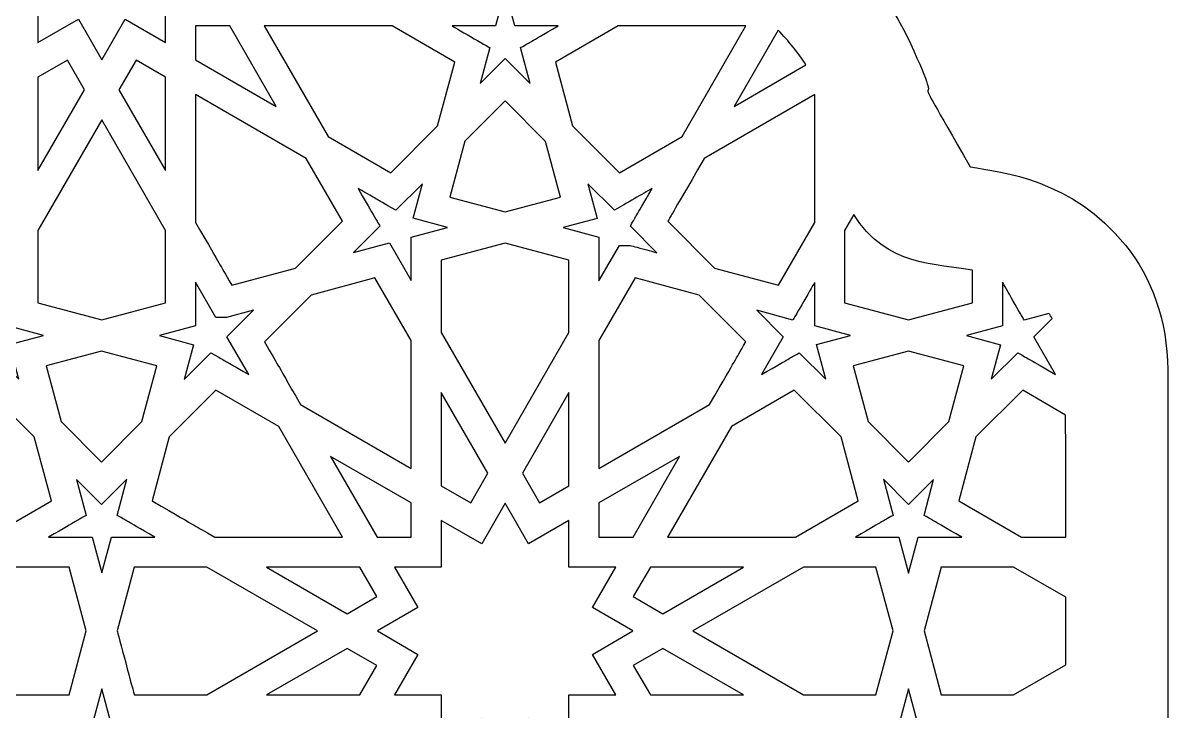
# Model space of a CAD drawing. Header units: millimetres. Extents: x -56 to 55, y -102 to 108.
# Drawn here: x -3.9 to 55.3, y 36.1 to 71.6 of the extents above; entities that cross this region are included whole.
import ezdxf

# ---------------------------------------------------------------- set-up
doc = ezdxf.new("R2010")
doc.units = ezdxf.units.MM
doc.header["$MEASUREMENT"] = 0
doc.layers.add('layer 1', color=7, linetype='Continuous')

msp = doc.modelspace()

# ---------------------------------------------------------------- linework, layer by layer
at = {"layer": 'layer 1', "color": 250}
for points, knots in [([(55.2192, 53.6769), (55.2097, 56.2286), (54.3842, 58.4257), (53.0348, 60.113), (53.0348, 60.113), (50.3121, 63.5081), (46.6615, 63.8736), (45.0285, 64.1481), (45.0285, 64.1481), (41.1303, 70.9098), (44.0531, 65.8389), (42.1061, 70.1453), (42.1061, 70.1453), (39.4705, 76.1312), (33.6698, 80.1469), (25.0578, 79.5743), (25.0578, 79.5743), (17.0561, 107.5803), (-17.265, 106.4433), (-24.6935, 79.6502), (-24.6935, 79.6502), (-32.4517, 79.8354), (-38.6256, 77.2305), (-41.6715, 70.0222), (-41.6715, 70.0222), (-41.7415, 69.8602), (-42.3802, 68.2519), (-42.3802, 68.0953), (-42.3802, 68.0953), (-42.3802, 68.0953), (-44.6232, 64.2186), (-44.6232, 64.2186), (-44.6232, 64.2186), (-45.2089, 64.0218), (-49.6582, 63.6584), (-52.5647, 60.0075), (-52.5647, 60.0075), (-52.5647, 60.0075), (-52.5647, 60.0019), (-52.5647, 60.0019), (-52.5647, 60.0019), (-55.8843, 55.7724), (-54.8955, 62.0882), (-54.8955, -99.835), (-54.8955, -99.835), (-54.8955, -99.835), (55.2894, -99.835), (55.2894, -99.835), (55.2894, -99.835), (55.2894, -99.835), (55.2192, -101.7838), (55.2192, 53.6769)], [0, 0, 0, 0, 0.0714286, 0.0714286, 0.0714286, 0.0714286, 0.1428571, 0.1428571, 0.1428571, 0.1428571, 0.2142857, 0.2142857, 0.2142857, 0.2142857, 0.2857143, 0.2857143, 0.2857143, 0.2857143, 0.3571429, 0.3571429, 0.3571429, 0.3571429, 0.4285714, 0.4285714, 0.4285714, 0.4285714, 0.5, 0.5, 0.5, 0.5, 0.5714286, 0.5714286, 0.5714286, 0.5714286, 0.6428571, 0.6428571, 0.6428571, 0.6428571, 0.7142857, 0.7142857, 0.7142857, 0.7142857, 0.7857143, 0.7857143, 0.7857143, 0.7857143, 0.8571429, 0.8571429, 0.8571429, 0.8571429, 1, 1, 1, 1]), ([(-3.1122, 81.9873), (-3.1122, 81.9873), (-1.0213, 80.7808), (-1.0213, 80.7808), (-1.0213, 80.7808), (-1.0213, 80.7808), (0.1852, 82.8714), (0.1852, 82.8714), (0.1852, 82.8714), (0.1852, 82.8714), (1.3917, 80.7808), (1.3917, 80.7808), (1.3917, 80.7808), (1.3917, 80.7808), (3.4823, 81.9873), (3.4823, 81.9873), (3.4823, 81.9873), (3.4823, 81.9873), (3.4823, 79.5743), (3.4823, 79.5743), (3.4823, 79.5743), (3.4823, 79.5743), (5.8953, 79.5743), (5.8953, 79.5743), (5.8953, 79.5743), (5.8953, 79.5743), (4.6888, 77.4834), (4.6888, 77.4834), (4.6888, 77.4834), (4.6888, 77.4834), (6.7797, 76.2713), (6.7797, 76.2713), (6.7797, 76.2713), (6.7797, 76.2713), (4.6888, 75.0644), (4.6888, 75.0644), (4.6888, 75.0644), (4.6888, 75.0644), (5.8953, 72.9739), (5.8953, 72.9739), (5.8953, 72.9739), (5.8953, 72.9739), (3.4823, 72.9739), (3.4823, 72.9739), (3.4823, 72.9739), (3.4823, 72.9739), (3.4823, 70.5609), (3.4823, 70.5609), (3.4823, 70.5609), (3.4823, 70.5609), (1.3917, 71.7674), (1.3917, 71.7674), (1.3917, 71.7674), (1.3917, 71.7674), (0.1852, 69.6768), (0.1852, 69.6768), (0.1852, 69.6768), (0.1852, 69.6768), (-1.0213, 71.7674), (-1.0213, 71.7674), (-1.0213, 71.7674), (-1.0213, 71.7674), (-3.1122, 70.5609), (-3.1122, 70.5609), (-3.1122, 70.5609), (-3.1122, 70.5609), (-3.1122, 72.9739), (-3.1122, 72.9739), (-3.1122, 72.9739), (-3.1122, 72.9739), (-5.5309, 72.9739), (-5.5309, 72.9739), (-5.5309, 72.9739), (-5.5309, 72.9739), (-4.3244, 75.0644), (-4.3244, 75.0644), (-4.3244, 75.0644), (-4.3244, 75.0644), (-6.4149, 76.2713), (-6.4149, 76.2713), (-6.4149, 76.2713), (-6.4149, 76.2713), (-4.3244, 77.4834), (-4.3244, 77.4834), (-4.3244, 77.4834), (-4.3244, 77.4834), (-5.5309, 79.5743), (-5.5309, 79.5743), (-5.5309, 79.5743), (-5.5309, 79.5743), (-3.1122, 79.5743), (-3.1122, 79.5743), (-3.1122, 79.5743), (-3.1122, 79.5743), (-3.1122, 81.9873), (-3.1122, 81.9873)], [0, 0, 0, 0, 0.04, 0.04, 0.04, 0.04, 0.08, 0.08, 0.08, 0.08, 0.12, 0.12, 0.12, 0.12, 0.16, 0.16, 0.16, 0.16, 0.2, 0.2, 0.2, 0.2, 0.24, 0.24, 0.24, 0.24, 0.28, 0.28, 0.28, 0.28, 0.32, 0.32, 0.32, 0.32, 0.36, 0.36, 0.36, 0.36, 0.4, 0.4, 0.4, 0.4, 0.44, 0.44, 0.44, 0.44, 0.48, 0.48, 0.48, 0.48, 0.52, 0.52, 0.52, 0.52, 0.56, 0.56, 0.56, 0.56, 0.6, 0.6, 0.6, 0.6, 0.64, 0.64, 0.64, 0.64, 0.68, 0.68, 0.68, 0.68, 0.72, 0.72, 0.72, 0.72, 0.76, 0.76, 0.76, 0.76, 0.8, 0.8, 0.8, 0.8, 0.84, 0.84, 0.84, 0.84, 0.88, 0.88, 0.88, 0.88, 0.92, 0.92, 0.92, 0.92, 1, 1, 1, 1]), ([(21.0111, 73.2843), (21.0111, 73.2843), (21.5088, 71.4276), (21.5088, 71.4276), (21.5088, 71.4276), (21.5088, 71.4276), (23.7518, 71.4276), (23.7518, 71.4276), (23.7518, 71.4276), (22.0736, 70.4578), (22.4698, 70.6872), (21.8076, 70.3033), (21.8076, 70.3033), (21.8076, 70.3033), (22.3054, 68.4467), (22.3054, 68.4467), (22.3054, 68.4467), (22.3054, 68.4467), (21.0111, 69.741), (21.0111, 69.741), (21.0111, 69.741), (21.0111, 69.741), (19.7167, 68.4467), (19.7167, 68.4467), (19.7167, 68.4467), (19.7167, 68.4467), (20.2145, 70.3033), (20.2145, 70.3033), (20.2145, 70.3033), (20.1884, 70.3185), (18.2703, 71.4276), (18.2703, 71.4276), (18.2703, 71.4276), (18.2703, 71.4276), (20.5133, 71.4276), (20.5133, 71.4276), (20.5133, 71.4276), (20.5133, 71.4276), (21.0111, 73.2843), (21.0111, 73.2843)], [0, 0, 0, 0, 0.0909091, 0.0909091, 0.0909091, 0.0909091, 0.1818182, 0.1818182, 0.1818182, 0.1818182, 0.2727273, 0.2727273, 0.2727273, 0.2727273, 0.3636364, 0.3636364, 0.3636364, 0.3636364, 0.4545455, 0.4545455, 0.4545455, 0.4545455, 0.5454545, 0.5454545, 0.5454545, 0.5454545, 0.6363636, 0.6363636, 0.6363636, 0.6363636, 0.7272727, 0.7272727, 0.7272727, 0.7272727, 0.8181818, 0.8181818, 0.8181818, 0.8181818, 1, 1, 1, 1]), ([(9.1927, 67.2638), (9.1927, 67.2638), (5.0285, 69.6708), (5.0285, 69.6708), (5.0285, 69.6708), (5.0285, 69.6708), (5.0285, 71.4276), (5.0285, 71.4276), (5.0285, 71.4276), (5.0285, 71.4276), (6.7913, 71.4276), (6.7913, 71.4276), (6.7913, 71.4276), (6.7913, 71.4276), (9.1927, 67.2638), (9.1927, 67.2638)], [0, 0, 0, 0, 0.2, 0.2, 0.2, 0.2, 0.4, 0.4, 0.4, 0.4, 0.6, 0.6, 0.6, 0.6, 1, 1, 1, 1]), ([(17.5263, 66.2623), (17.5263, 66.2623), (15.1137, 63.8436), (15.1137, 63.8436), (15.1137, 63.8436), (15.1137, 63.8436), (11.8748, 65.7176), (11.8748, 65.7176), (11.8748, 65.7176), (11.8748, 65.7176), (8.5774, 71.4276), (8.5774, 71.4276), (8.5774, 71.4276), (8.5774, 71.4276), (15.1719, 71.4276), (15.1719, 71.4276), (15.1719, 71.4276), (15.1719, 71.4276), (18.4108, 69.5597), (18.4108, 69.5597), (18.4108, 69.5597), (18.4108, 69.5597), (17.5263, 66.2623), (17.5263, 66.2623)], [0, 0, 0, 0, 0.1428571, 0.1428571, 0.1428571, 0.1428571, 0.2857143, 0.2857143, 0.2857143, 0.2857143, 0.4285714, 0.4285714, 0.4285714, 0.4285714, 0.5714286, 0.5714286, 0.5714286, 0.5714286, 0.7142857, 0.7142857, 0.7142857, 0.7142857, 1, 1, 1, 1]), ([(30.1473, 65.7176), (30.1473, 65.7176), (26.9085, 63.8436), (26.9085, 63.8436), (26.9085, 63.8436), (26.9085, 63.8436), (24.4958, 66.2623), (24.4958, 66.2623), (24.4958, 66.2623), (24.4958, 66.2623), (23.6114, 69.5597), (23.6114, 69.5597), (23.6114, 69.5597), (23.6114, 69.5597), (26.8503, 71.4276), (26.8503, 71.4276), (26.8503, 71.4276), (26.8503, 71.4276), (33.4444, 71.4276), (33.4444, 71.4276), (33.4444, 71.4276), (33.4444, 71.4276), (30.1473, 65.7176), (30.1473, 65.7176)], [0, 0, 0, 0, 0.1428571, 0.1428571, 0.1428571, 0.1428571, 0.2857143, 0.2857143, 0.2857143, 0.2857143, 0.4285714, 0.4285714, 0.4285714, 0.4285714, 0.5714286, 0.5714286, 0.5714286, 0.5714286, 0.7142857, 0.7142857, 0.7142857, 0.7142857, 1, 1, 1, 1]), ([(35.1017, 71.1994), (35.6581, 70.6431), (36.1325, 70.0514), (36.5425, 69.4129), (36.5425, 69.4129), (36.5425, 69.4129), (32.8295, 67.2638), (32.8295, 67.2638), (32.8295, 67.2638), (32.8295, 67.2638), (35.1017, 71.1994), (35.1017, 71.1994)], [0, 0, 0, 0, 0.25, 0.25, 0.25, 0.25, 0.5, 0.5, 0.5, 0.5, 1, 1, 1, 1]), ([(-3.1122, 63.9667), (-3.1122, 63.9667), (-3.1122, 68.7747), (-3.1122, 68.7747), (-3.1122, 68.7747), (-3.1122, 68.7747), (-1.5893, 69.6532), (-1.5893, 69.6532), (-1.5893, 69.6532), (-1.5893, 69.6532), (-0.7109, 68.1306), (-0.7109, 68.1306), (-0.7109, 68.1306), (-0.7109, 68.1306), (-3.1122, 63.9667), (-3.1122, 63.9667)], [0, 0, 0, 0, 0.2, 0.2, 0.2, 0.2, 0.4, 0.4, 0.4, 0.4, 0.6, 0.6, 0.6, 0.6, 1, 1, 1, 1]), ([(3.4823, 63.9667), (3.4823, 63.9667), (1.0753, 68.1306), (1.0753, 68.1306), (1.0753, 68.1306), (1.0753, 68.1306), (1.9597, 69.6532), (1.9597, 69.6532), (1.9597, 69.6532), (1.9597, 69.6532), (3.4823, 68.7747), (3.4823, 68.7747), (3.4823, 68.7747), (3.4823, 68.7747), (3.4823, 63.9667), (3.4823, 63.9667)], [0, 0, 0, 0, 0.2, 0.2, 0.2, 0.2, 0.4, 0.4, 0.4, 0.4, 0.6, 0.6, 0.6, 0.6, 1, 1, 1, 1]), ([(10.7385, 64.5813), (10.7385, 64.5813), (12.6128, 61.3428), (12.6128, 61.3428), (12.6128, 61.3428), (12.6128, 61.3428), (10.1939, 58.9298), (10.1939, 58.9298), (10.1939, 58.9298), (10.1939, 58.9298), (6.8968, 58.0457), (6.8968, 58.0457), (6.8968, 58.0457), (6.1295, 59.375), (6.5278, 58.6899), (5.0285, 61.2842), (5.0285, 61.2842), (5.0285, 61.2842), (5.0285, 67.879), (5.0285, 67.879), (5.0285, 67.879), (5.0285, 67.879), (10.7385, 64.5813), (10.7385, 64.5813)], [0, 0, 0, 0, 0.1428571, 0.1428571, 0.1428571, 0.1428571, 0.2857143, 0.2857143, 0.2857143, 0.2857143, 0.4285714, 0.4285714, 0.4285714, 0.4285714, 0.5714286, 0.5714286, 0.5714286, 0.5714286, 0.7142857, 0.7142857, 0.7142857, 0.7142857, 1, 1, 1, 1]), ([(21.0227, 61.8229), (21.0227, 61.8229), (18.1589, 62.5902), (18.1589, 62.5902), (18.1589, 62.5902), (18.1589, 62.5902), (18.9262, 65.4717), (18.9262, 65.4717), (18.9262, 65.4717), (18.9262, 65.4717), (21.0111, 67.5566), (21.0111, 67.5566), (21.0111, 67.5566), (21.0111, 67.5566), (23.096, 65.466), (23.096, 65.466), (23.096, 65.466), (23.096, 65.466), (23.8689, 62.5846), (23.8689, 62.5846), (23.8689, 62.5846), (23.8689, 62.5846), (21.0227, 61.8229), (21.0227, 61.8229)], [0, 0, 0, 0, 0.1428571, 0.1428571, 0.1428571, 0.1428571, 0.2857143, 0.2857143, 0.2857143, 0.2857143, 0.4285714, 0.4285714, 0.4285714, 0.4285714, 0.5714286, 0.5714286, 0.5714286, 0.5714286, 0.7142857, 0.7142857, 0.7142857, 0.7142857, 1, 1, 1, 1]), ([(36.9937, 61.2842), (36.9937, 61.2842), (35.1254, 58.0457), (35.1254, 58.0457), (35.1254, 58.0457), (35.1254, 58.0457), (31.8283, 58.9298), (31.8283, 58.9298), (31.8283, 58.9298), (31.8283, 58.9298), (29.4093, 61.3428), (29.4093, 61.3428), (29.4093, 61.3428), (29.6961, 61.8289), (29.3564, 61.2489), (31.2833, 64.5813), (31.2833, 64.5813), (31.2833, 64.5813), (36.9937, 67.879), (36.9937, 67.879), (36.9937, 67.879), (36.9937, 67.879), (36.9937, 61.2842), (36.9937, 61.2842)], [0, 0, 0, 0, 0.1428571, 0.1428571, 0.1428571, 0.1428571, 0.2857143, 0.2857143, 0.2857143, 0.2857143, 0.4285714, 0.4285714, 0.4285714, 0.4285714, 0.5714286, 0.5714286, 0.5714286, 0.5714286, 0.7142857, 0.7142857, 0.7142857, 0.7142857, 1, 1, 1, 1]), ([(0.1852, 66.5843), (0.1852, 66.5843), (3.4823, 60.8686), (3.4823, 60.8686), (3.4823, 60.8686), (3.4823, 60.8686), (3.4823, 57.132), (3.4823, 57.132), (3.4823, 57.132), (3.4823, 57.132), (0.1852, 56.2476), (0.1852, 56.2476), (0.1852, 56.2476), (0.1852, 56.2476), (-3.1122, 57.132), (-3.1122, 57.132), (-3.1122, 57.132), (-3.1122, 57.132), (-3.1122, 60.8686), (-3.1122, 60.8686), (-3.1122, 60.8686), (-3.1122, 60.8686), (0.1852, 66.5843), (0.1852, 66.5843)], [0, 0, 0, 0, 0.1428571, 0.1428571, 0.1428571, 0.1428571, 0.2857143, 0.2857143, 0.2857143, 0.2857143, 0.4285714, 0.4285714, 0.4285714, 0.4285714, 0.5714286, 0.5714286, 0.5714286, 0.5714286, 0.7142857, 0.7142857, 0.7142857, 0.7142857, 1, 1, 1, 1]), ([(13.4211, 63.0351), (14.5514, 62.3852), (14.1005, 62.6428), (15.3652, 61.9107), (15.3652, 61.9107), (15.3652, 61.9107), (16.7414, 63.2813), (16.7414, 63.2813), (16.7414, 63.2813), (16.7414, 63.2813), (16.2613, 61.4952), (16.2613, 61.4952), (16.2613, 61.4952), (16.2613, 61.4952), (18.0301, 61.0207), (18.0301, 61.0207), (18.0301, 61.0207), (18.0301, 61.0207), (16.1678, 60.5229), (16.1678, 60.5229), (16.1678, 60.5229), (16.1678, 60.5229), (16.1678, 58.28), (16.1678, 58.28), (16.1678, 58.28), (16.1678, 58.28), (15.0431, 60.2241), (15.0431, 60.2241), (15.0431, 60.2241), (15.0431, 60.2241), (13.1808, 59.7263), (13.1808, 59.7263), (13.1808, 59.7263), (13.1808, 59.7263), (14.5454, 61.0909), (14.5454, 61.0909), (14.5454, 61.0909), (14.5351, 61.1085), (14.0056, 62.0268), (13.4211, 63.0351)], [0, 0, 0, 0, 0.0909091, 0.0909091, 0.0909091, 0.0909091, 0.1818182, 0.1818182, 0.1818182, 0.1818182, 0.2727273, 0.2727273, 0.2727273, 0.2727273, 0.3636364, 0.3636364, 0.3636364, 0.3636364, 0.4545455, 0.4545455, 0.4545455, 0.4545455, 0.5454545, 0.5454545, 0.5454545, 0.5454545, 0.6363636, 0.6363636, 0.6363636, 0.6363636, 0.7272727, 0.7272727, 0.7272727, 0.7272727, 0.8181818, 0.8181818, 0.8181818, 0.8181818, 1, 1, 1, 1]), ([(25.2864, 63.2813), (25.2864, 63.2813), (26.6569, 61.9107), (26.6569, 61.9107), (26.6569, 61.9107), (27.2577, 62.2632), (28.1351, 62.7684), (28.6011, 63.0351), (28.6011, 63.0351), (27.6313, 61.3572), (27.8606, 61.7534), (27.4768, 61.0909), (27.4768, 61.0909), (27.4768, 61.0909), (28.8413, 59.7207), (28.8413, 59.7207), (28.8413, 59.7207), (27.2365, 60.1539), (27.6172, 60.0954), (26.9085, 60.0954), (26.9085, 60.0954), (26.9085, 60.0954), (25.8544, 58.274), (25.8544, 58.274), (25.8544, 58.274), (25.8544, 58.274), (25.8544, 60.5229), (25.8544, 60.5229), (25.8544, 60.5229), (25.8544, 60.5229), (24.0037, 61.0207), (24.0037, 61.0207), (24.0037, 61.0207), (24.0037, 61.0207), (25.7665, 61.4892), (25.7665, 61.4892), (25.7665, 61.4892), (25.7665, 61.4892), (25.2864, 63.2813), (25.2864, 63.2813)], [0, 0, 0, 0, 0.0909091, 0.0909091, 0.0909091, 0.0909091, 0.1818182, 0.1818182, 0.1818182, 0.1818182, 0.2727273, 0.2727273, 0.2727273, 0.2727273, 0.3636364, 0.3636364, 0.3636364, 0.3636364, 0.4545455, 0.4545455, 0.4545455, 0.4545455, 0.5454545, 0.5454545, 0.5454545, 0.5454545, 0.6363636, 0.6363636, 0.6363636, 0.6363636, 0.7272727, 0.7272727, 0.7272727, 0.7272727, 0.8181818, 0.8181818, 0.8181818, 0.8181818, 1, 1, 1, 1]), ([(38.5395, 60.8686), (38.5395, 60.8686), (39.02, 61.6945), (39.02, 61.6945), (39.02, 61.6945), (40.6178, 58.995), (43.3772, 59.1538), (45.134, 58.8187), (45.134, 58.8187), (45.134, 58.8187), (45.134, 57.132), (45.134, 57.132), (45.134, 57.132), (45.134, 57.132), (41.837, 56.2476), (41.837, 56.2476), (41.837, 56.2476), (41.837, 56.2476), (38.5395, 57.132), (38.5395, 57.132), (38.5395, 57.132), (38.5395, 57.132), (38.5395, 60.8686), (38.5395, 60.8686)], [0, 0, 0, 0, 0.1428571, 0.1428571, 0.1428571, 0.1428571, 0.2857143, 0.2857143, 0.2857143, 0.2857143, 0.4285714, 0.4285714, 0.4285714, 0.4285714, 0.5714286, 0.5714286, 0.5714286, 0.5714286, 0.7142857, 0.7142857, 0.7142857, 0.7142857, 1, 1, 1, 1]), ([(24.3081, 59.3341), (24.3081, 59.3341), (24.3081, 55.5974), (24.3081, 55.5974), (24.3081, 55.5974), (24.3081, 55.5974), (21.0111, 49.8814), (21.0111, 49.8814), (21.0111, 49.8814), (21.0111, 49.8814), (17.7137, 55.5974), (17.7137, 55.5974), (17.7137, 55.5974), (17.7137, 55.5974), (17.7137, 59.3341), (17.7137, 59.3341), (17.7137, 59.3341), (17.7137, 59.3341), (21.0111, 60.2185), (21.0111, 60.2185), (21.0111, 60.2185), (21.0111, 60.2185), (24.3081, 59.3341), (24.3081, 59.3341)], [0, 0, 0, 0, 0.1428571, 0.1428571, 0.1428571, 0.1428571, 0.2857143, 0.2857143, 0.2857143, 0.2857143, 0.4285714, 0.4285714, 0.4285714, 0.4285714, 0.5714286, 0.5714286, 0.5714286, 0.5714286, 0.7142857, 0.7142857, 0.7142857, 0.7142857, 1, 1, 1, 1]), ([(-2.8194, 55.451), (-2.8194, 55.451), (-4.5762, 54.9769), (-4.5762, 54.9769), (-4.5762, 54.9769), (-4.5762, 54.9769), (-4.1018, 53.1964), (-4.1018, 53.1964), (-4.1018, 53.1964), (-4.1018, 53.1964), (-5.4607, 54.5553), (-5.4607, 54.5553), (-5.4607, 54.5553), (-6.1211, 54.1722), (-5.726, 54.4008), (-7.4048, 53.4307), (-7.4048, 53.4307), (-7.4048, 53.4307), (-6.2805, 55.3752), (-6.2805, 55.3752), (-6.2805, 55.3752), (-6.2805, 55.3752), (-7.6451, 56.7394), (-7.6451, 56.7394), (-7.6451, 56.7394), (-7.6451, 56.7394), (-5.7884, 56.242), (-5.7884, 56.242), (-5.7884, 56.242), (-5.5189, 56.7045), (-4.9276, 57.7296), (-4.6641, 58.1861), (-4.6641, 58.1861), (-4.6641, 58.1861), (-4.6641, 55.9432), (-4.6641, 55.9432), (-4.6641, 55.9432), (-4.6641, 55.9432), (-2.8194, 55.451), (-2.8194, 55.451)], [0, 0, 0, 0, 0.0909091, 0.0909091, 0.0909091, 0.0909091, 0.1818182, 0.1818182, 0.1818182, 0.1818182, 0.2727273, 0.2727273, 0.2727273, 0.2727273, 0.3636364, 0.3636364, 0.3636364, 0.3636364, 0.4545455, 0.4545455, 0.4545455, 0.4545455, 0.5454545, 0.5454545, 0.5454545, 0.5454545, 0.6363636, 0.6363636, 0.6363636, 0.6363636, 0.7272727, 0.7272727, 0.7272727, 0.7272727, 0.8181818, 0.8181818, 0.8181818, 0.8181818, 1, 1, 1, 1]), ([(6.0769, 56.3707), (6.0769, 56.3707), (6.6273, 56.3707), (6.6273, 56.3707), (6.6273, 56.3707), (6.6273, 56.3707), (8.0154, 56.7454), (8.0154, 56.7454), (8.0154, 56.7454), (8.0154, 56.7454), (6.6509, 55.3752), (6.6509, 55.3752), (6.6509, 55.3752), (6.6509, 55.3752), (7.7752, 53.4307), (7.7752, 53.4307), (7.7752, 53.4307), (6.2145, 54.3324), (7.0637, 53.8371), (5.8251, 54.5553), (5.8251, 54.5553), (5.8251, 54.5553), (4.4429, 53.1728), (4.4429, 53.1728), (4.4429, 53.1728), (4.4429, 53.1728), (4.929, 54.9709), (4.929, 54.9709), (4.929, 54.9709), (4.929, 54.9709), (3.1662, 55.445), (3.1662, 55.445), (3.1662, 55.445), (3.1662, 55.445), (5.0285, 55.9432), (5.0285, 55.9432), (5.0285, 55.9432), (5.0285, 55.9432), (5.0285, 58.1921), (5.0285, 58.1921), (5.0285, 58.1921), (5.0285, 58.1921), (6.0769, 56.3707), (6.0769, 56.3707)], [0, 0, 0, 0, 0.0833333, 0.0833333, 0.0833333, 0.0833333, 0.1666667, 0.1666667, 0.1666667, 0.1666667, 0.25, 0.25, 0.25, 0.25, 0.3333333, 0.3333333, 0.3333333, 0.3333333, 0.4166667, 0.4166667, 0.4166667, 0.4166667, 0.5, 0.5, 0.5, 0.5, 0.5833333, 0.5833333, 0.5833333, 0.5833333, 0.6666667, 0.6666667, 0.6666667, 0.6666667, 0.75, 0.75, 0.75, 0.75, 0.8333333, 0.8333333, 0.8333333, 0.8333333, 1, 1, 1, 1]), ([(14.2935, 58.4204), (14.2935, 58.4204), (16.1678, 55.1819), (16.1678, 55.1819), (16.1678, 55.1819), (16.1678, 55.1819), (16.1678, 48.587), (16.1678, 48.587), (16.1678, 48.587), (16.1678, 48.587), (10.4517, 51.8848), (10.4517, 51.8848), (10.4517, 51.8848), (9.011, 54.3853), (9.3976, 53.7178), (8.5834, 55.1233), (8.5834, 55.1233), (8.5834, 55.1233), (10.9964, 57.5363), (10.9964, 57.5363), (10.9964, 57.5363), (10.9964, 57.5363), (14.2935, 58.4204), (14.2935, 58.4204)], [0, 0, 0, 0, 0.1428571, 0.1428571, 0.1428571, 0.1428571, 0.2857143, 0.2857143, 0.2857143, 0.2857143, 0.4285714, 0.4285714, 0.4285714, 0.4285714, 0.5714286, 0.5714286, 0.5714286, 0.5714286, 0.7142857, 0.7142857, 0.7142857, 0.7142857, 1, 1, 1, 1]), ([(31.5704, 51.8848), (31.5704, 51.8848), (25.8544, 48.587), (25.8544, 48.587), (25.8544, 48.587), (25.8544, 48.587), (25.8544, 55.1819), (25.8544, 55.1819), (25.8544, 55.1819), (25.8544, 55.1819), (27.7287, 58.4204), (27.7287, 58.4204), (27.7287, 58.4204), (27.7287, 58.4204), (31.0257, 57.5363), (31.0257, 57.5363), (31.0257, 57.5363), (31.0257, 57.5363), (33.4387, 55.1233), (33.4387, 55.1233), (33.4387, 55.1233), (32.7653, 53.9577), (33.1223, 54.5726), (31.5704, 51.8848)], [0, 0, 0, 0, 0.1428571, 0.1428571, 0.1428571, 0.1428571, 0.2857143, 0.2857143, 0.2857143, 0.2857143, 0.4285714, 0.4285714, 0.4285714, 0.4285714, 0.5714286, 0.5714286, 0.5714286, 0.5714286, 0.7142857, 0.7142857, 0.7142857, 0.7142857, 1, 1, 1, 1]), ([(38.8443, 55.445), (38.8443, 55.445), (37.0872, 54.9769), (37.0872, 54.9769), (37.0872, 54.9769), (37.0872, 54.9769), (37.5673, 53.1848), (37.5673, 53.1848), (37.5673, 53.1848), (37.5673, 53.1848), (36.1971, 54.5553), (36.1971, 54.5553), (36.1971, 54.5553), (35.5367, 54.1722), (35.9318, 54.4008), (34.2526, 53.4307), (34.2526, 53.4307), (34.2526, 53.4307), (35.3712, 55.3752), (35.3712, 55.3752), (35.3712, 55.3752), (35.3712, 55.3752), (34.0067, 56.7454), (34.0067, 56.7454), (34.0067, 56.7454), (34.0067, 56.7454), (35.869, 56.242), (35.869, 56.242), (35.869, 56.242), (35.8747, 56.2515), (36.9884, 58.1762), (36.9937, 58.1861), (36.9937, 58.1861), (36.9937, 58.1861), (36.9937, 55.9432), (36.9937, 55.9432), (36.9937, 55.9432), (36.9937, 55.9432), (38.8443, 55.445), (38.8443, 55.445)], [0, 0, 0, 0, 0.0909091, 0.0909091, 0.0909091, 0.0909091, 0.1818182, 0.1818182, 0.1818182, 0.1818182, 0.2727273, 0.2727273, 0.2727273, 0.2727273, 0.3636364, 0.3636364, 0.3636364, 0.3636364, 0.4545455, 0.4545455, 0.4545455, 0.4545455, 0.5454545, 0.5454545, 0.5454545, 0.5454545, 0.6363636, 0.6363636, 0.6363636, 0.6363636, 0.7272727, 0.7272727, 0.7272727, 0.7272727, 0.8181818, 0.8181818, 0.8181818, 0.8181818, 1, 1, 1, 1]), ([(46.6862, 55.9432), (46.6862, 55.9432), (46.6862, 58.1921), (46.6862, 58.1921), (46.6862, 58.1921), (46.8034, 57.9882), (47.6924, 56.4416), (47.8105, 56.242), (47.8105, 56.242), (47.8105, 56.242), (49.0816, 56.5873), (49.0816, 56.5873), (49.0816, 56.5873), (49.1398, 56.5051), (49.1987, 56.4173), (49.2513, 56.3238), (49.2513, 56.3238), (49.2513, 56.3238), (48.3027, 55.3752), (48.3027, 55.3752), (48.3027, 55.3752), (48.3027, 55.3752), (49.427, 53.4307), (49.427, 53.4307), (49.427, 53.4307), (47.4835, 54.5571), (48.6861, 53.8575), (47.4828, 54.5553), (47.4828, 54.5553), (47.4828, 54.5553), (46.1123, 53.1908), (46.1123, 53.1908), (46.1123, 53.1908), (46.1123, 53.1908), (46.5924, 54.9709), (46.5924, 54.9709), (46.5924, 54.9709), (46.5924, 54.9709), (44.8296, 55.445), (44.8296, 55.445), (44.8296, 55.445), (44.8296, 55.445), (46.6862, 55.9432), (46.6862, 55.9432)], [0, 0, 0, 0, 0.0833333, 0.0833333, 0.0833333, 0.0833333, 0.1666667, 0.1666667, 0.1666667, 0.1666667, 0.25, 0.25, 0.25, 0.25, 0.3333333, 0.3333333, 0.3333333, 0.3333333, 0.4166667, 0.4166667, 0.4166667, 0.4166667, 0.5, 0.5, 0.5, 0.5, 0.5833333, 0.5833333, 0.5833333, 0.5833333, 0.6666667, 0.6666667, 0.6666667, 0.6666667, 0.75, 0.75, 0.75, 0.75, 0.8333333, 0.8333333, 0.8333333, 0.8333333, 1, 1, 1, 1]), ([(2.2585, 51), (2.2585, 51), (0.1736, 48.9151), (0.1736, 48.9151), (0.1736, 48.9151), (0.1736, 48.9151), (-1.9114, 51), (-1.9114, 51), (-1.9114, 51), (-1.9114, 51), (-2.6847, 53.8815), (-2.6847, 53.8815), (-2.6847, 53.8815), (-2.6847, 53.8815), (0.1676, 54.6432), (0.1676, 54.6432), (0.1676, 54.6432), (0.1676, 54.6432), (3.0314, 53.8759), (3.0314, 53.8759), (3.0314, 53.8759), (3.0314, 53.8759), (2.2585, 51), (2.2585, 51)], [0, 0, 0, 0, 0.1428571, 0.1428571, 0.1428571, 0.1428571, 0.2857143, 0.2857143, 0.2857143, 0.2857143, 0.4285714, 0.4285714, 0.4285714, 0.4285714, 0.5714286, 0.5714286, 0.5714286, 0.5714286, 0.7142857, 0.7142857, 0.7142857, 0.7142857, 1, 1, 1, 1]), ([(41.8426, 48.9151), (41.8426, 48.9151), (39.752, 51), (39.752, 51), (39.752, 51), (39.752, 51), (38.9848, 53.8815), (38.9848, 53.8815), (38.9848, 53.8815), (38.9848, 53.8815), (41.831, 54.6432), (41.831, 54.6432), (41.831, 54.6432), (41.831, 54.6432), (44.6948, 53.8759), (44.6948, 53.8759), (44.6948, 53.8759), (44.6948, 53.8759), (43.9219, 51), (43.9219, 51), (43.9219, 51), (43.9219, 51), (41.8426, 48.9151), (41.8426, 48.9151)], [0, 0, 0, 0, 0.1428571, 0.1428571, 0.1428571, 0.1428571, 0.2857143, 0.2857143, 0.2857143, 0.2857143, 0.4285714, 0.4285714, 0.4285714, 0.4285714, 0.5714286, 0.5714286, 0.5714286, 0.5714286, 0.7142857, 0.7142857, 0.7142857, 0.7142857, 1, 1, 1, 1]), ([(-2.4151, 46.9124), (-2.4151, 46.9124), (-5.6536, 45.0384), (-5.6536, 45.0384), (-5.6536, 45.0384), (-5.6536, 45.0384), (-12.2485, 45.0384), (-12.2485, 45.0384), (-12.2485, 45.0384), (-12.2485, 45.0384), (-8.951, 50.7542), (-8.951, 50.7542), (-8.951, 50.7542), (-8.951, 50.7542), (-5.7122, 52.6225), (-5.7122, 52.6225), (-5.7122, 52.6225), (-5.7122, 52.6225), (-3.2995, 50.2095), (-3.2995, 50.2095), (-3.2995, 50.2095), (-3.2995, 50.2095), (-2.4151, 46.9124), (-2.4151, 46.9124)], [0, 0, 0, 0, 0.1428571, 0.1428571, 0.1428571, 0.1428571, 0.2857143, 0.2857143, 0.2857143, 0.2857143, 0.4285714, 0.4285714, 0.4285714, 0.4285714, 0.5714286, 0.5714286, 0.5714286, 0.5714286, 0.7142857, 0.7142857, 0.7142857, 0.7142857, 1, 1, 1, 1]), ([(9.3214, 50.7485), (9.3214, 50.7485), (12.6185, 45.0384), (12.6185, 45.0384), (12.6185, 45.0384), (12.6185, 45.0384), (6.024, 45.0384), (6.024, 45.0384), (6.024, 45.0384), (4.7942, 45.7468), (5.4853, 45.3485), (2.7855, 46.9124), (2.7855, 46.9124), (2.7855, 46.9124), (3.6639, 50.2095), (3.6639, 50.2095), (3.6639, 50.2095), (3.6639, 50.2095), (6.0826, 52.6225), (6.0826, 52.6225), (6.0826, 52.6225), (6.0826, 52.6225), (9.3214, 50.7485), (9.3214, 50.7485)], [0, 0, 0, 0, 0.1428571, 0.1428571, 0.1428571, 0.1428571, 0.2857143, 0.2857143, 0.2857143, 0.2857143, 0.4285714, 0.4285714, 0.4285714, 0.4285714, 0.5714286, 0.5714286, 0.5714286, 0.5714286, 0.7142857, 0.7142857, 0.7142857, 0.7142857, 1, 1, 1, 1]), ([(19.2366, 46.8129), (19.2366, 46.8129), (17.7137, 47.6913), (17.7137, 47.6913), (17.7137, 47.6913), (17.7137, 47.6913), (17.7137, 52.4993), (17.7137, 52.4993), (17.7137, 52.4993), (17.7137, 52.4993), (20.115, 48.3355), (20.115, 48.3355), (20.115, 48.3355), (20.115, 48.3355), (19.2366, 46.8129), (19.2366, 46.8129)], [0, 0, 0, 0, 0.2, 0.2, 0.2, 0.2, 0.4, 0.4, 0.4, 0.4, 0.6, 0.6, 0.6, 0.6, 1, 1, 1, 1]), ([(21.9071, 48.3355), (21.9071, 48.3355), (24.3081, 52.4993), (24.3081, 52.4993), (24.3081, 52.4993), (24.3081, 52.4993), (24.3081, 47.6913), (24.3081, 47.6913), (24.3081, 47.6913), (24.3081, 47.6913), (22.7855, 46.8129), (22.7855, 46.8129), (22.7855, 46.8129), (22.7855, 46.8129), (21.9071, 48.3355), (21.9071, 48.3355)], [0, 0, 0, 0, 0.2, 0.2, 0.2, 0.2, 0.4, 0.4, 0.4, 0.4, 0.6, 0.6, 0.6, 0.6, 1, 1, 1, 1]), ([(39.2366, 46.9124), (39.2366, 46.9124), (35.9978, 45.0384), (35.9978, 45.0384), (35.9978, 45.0384), (35.9978, 45.0384), (29.4033, 45.0384), (29.4033, 45.0384), (29.4033, 45.0384), (29.4033, 45.0384), (32.7007, 50.7485), (32.7007, 50.7485), (32.7007, 50.7485), (32.7007, 50.7485), (35.9396, 52.6225), (35.9396, 52.6225), (35.9396, 52.6225), (35.9396, 52.6225), (38.3522, 50.2095), (38.3522, 50.2095), (38.3522, 50.2095), (38.3522, 50.2095), (39.2366, 46.9124), (39.2366, 46.9124)], [0, 0, 0, 0, 0.1428571, 0.1428571, 0.1428571, 0.1428571, 0.2857143, 0.2857143, 0.2857143, 0.2857143, 0.4285714, 0.4285714, 0.4285714, 0.4285714, 0.5714286, 0.5714286, 0.5714286, 0.5714286, 0.7142857, 0.7142857, 0.7142857, 0.7142857, 1, 1, 1, 1]), ([(49.954, 45.0384), (49.954, 45.0384), (47.6758, 45.0384), (47.6758, 45.0384), (47.6758, 45.0384), (47.6758, 45.0384), (44.4373, 46.9124), (44.4373, 46.9124), (44.4373, 46.9124), (44.4373, 46.9124), (45.3213, 50.2095), (45.3213, 50.2095), (45.3213, 50.2095), (45.3213, 50.2095), (47.7343, 52.6225), (47.7343, 52.6225), (47.7343, 52.6225), (47.7343, 52.6225), (49.9484, 51.3398), (49.9484, 51.3398), (49.9484, 51.3398), (49.954, 49.2432), (49.96, 47.1406), (49.954, 45.0384)], [0, 0, 0, 0, 0.1428571, 0.1428571, 0.1428571, 0.1428571, 0.2857143, 0.2857143, 0.2857143, 0.2857143, 0.4285714, 0.4285714, 0.4285714, 0.4285714, 0.5714286, 0.5714286, 0.5714286, 0.5714286, 0.7142857, 0.7142857, 0.7142857, 0.7142857, 1, 1, 1, 1]), ([(12.0036, 49.2023), (12.0036, 49.2023), (16.1678, 46.8009), (16.1678, 46.8009), (16.1678, 46.8009), (16.1678, 46.8009), (16.1678, 45.0384), (16.1678, 45.0384), (16.1678, 45.0384), (16.1678, 45.0384), (14.405, 45.0384), (14.405, 45.0384), (14.405, 45.0384), (14.405, 45.0384), (12.0036, 49.2023), (12.0036, 49.2023)], [0, 0, 0, 0, 0.2, 0.2, 0.2, 0.2, 0.4, 0.4, 0.4, 0.4, 0.6, 0.6, 0.6, 0.6, 1, 1, 1, 1]), ([(27.6172, 45.0384), (27.6172, 45.0384), (25.8544, 45.0384), (25.8544, 45.0384), (25.8544, 45.0384), (25.8544, 45.0384), (25.8544, 46.8009), (25.8544, 46.8009), (25.8544, 46.8009), (25.8544, 46.8009), (30.0186, 49.2023), (30.0186, 49.2023), (30.0186, 49.2023), (30.0186, 49.2023), (27.6172, 45.0384), (27.6172, 45.0384)], [0, 0, 0, 0, 0.2, 0.2, 0.2, 0.2, 0.4, 0.4, 0.4, 0.4, 0.6, 0.6, 0.6, 0.6, 1, 1, 1, 1]), ([(-1.1092, 48.0134), (-1.1092, 48.0134), (0.1736, 46.7251), (0.1736, 46.7251), (0.1736, 46.7251), (0.1736, 46.7251), (1.4795, 48.0311), (1.4795, 48.0311), (1.4795, 48.0311), (1.4795, 48.0311), (0.9818, 46.1627), (0.9818, 46.1627), (0.9818, 46.1627), (1.6422, 45.78), (1.2471, 46.0086), (2.9259, 45.0384), (2.9259, 45.0384), (2.9259, 45.0384), (0.683, 45.0384), (0.683, 45.0384), (0.683, 45.0384), (0.683, 45.0384), (0.1852, 43.1878), (0.1852, 43.1878), (0.1852, 43.1878), (0.1852, 43.1878), (-0.3126, 45.0384), (-0.3126, 45.0384), (-0.3126, 45.0384), (-0.3126, 45.0384), (-2.5559, 45.0384), (-2.5559, 45.0384), (-2.5559, 45.0384), (-0.8774, 46.0079), (-1.2735, 45.7786), (-0.6114, 46.1627), (-0.6114, 46.1627), (-0.6114, 46.1627), (-1.1092, 48.0134), (-1.1092, 48.0134)], [0, 0, 0, 0, 0.0909091, 0.0909091, 0.0909091, 0.0909091, 0.1818182, 0.1818182, 0.1818182, 0.1818182, 0.2727273, 0.2727273, 0.2727273, 0.2727273, 0.3636364, 0.3636364, 0.3636364, 0.3636364, 0.4545455, 0.4545455, 0.4545455, 0.4545455, 0.5454545, 0.5454545, 0.5454545, 0.5454545, 0.6363636, 0.6363636, 0.6363636, 0.6363636, 0.7272727, 0.7272727, 0.7272727, 0.7272727, 0.8181818, 0.8181818, 0.8181818, 0.8181818, 1, 1, 1, 1]), ([(41.837, 43.1818), (41.837, 43.1818), (41.3392, 45.0384), (41.3392, 45.0384), (41.3392, 45.0384), (41.3392, 45.0384), (39.0962, 45.0384), (39.0962, 45.0384), (39.0962, 45.0384), (40.7744, 46.0079), (40.3782, 45.7786), (41.0404, 46.1627), (41.0404, 46.1627), (41.0404, 46.1627), (40.5426, 48.0251), (40.5426, 48.0251), (40.5426, 48.0251), (40.5426, 48.0251), (41.8426, 46.7251), (41.8426, 46.7251), (41.8426, 46.7251), (41.8426, 46.7251), (43.1313, 48.0194), (43.1313, 48.0194), (43.1313, 48.0194), (43.1313, 48.0194), (42.6392, 46.1627), (42.6392, 46.1627), (42.6392, 46.1627), (43.2932, 45.7793), (42.8981, 46.0082), (44.5837, 45.0384), (44.5837, 45.0384), (44.5837, 45.0384), (42.3347, 45.0384), (42.3347, 45.0384), (42.3347, 45.0384), (42.3347, 45.0384), (41.837, 43.1818), (41.837, 43.1818)], [0, 0, 0, 0, 0.0909091, 0.0909091, 0.0909091, 0.0909091, 0.1818182, 0.1818182, 0.1818182, 0.1818182, 0.2727273, 0.2727273, 0.2727273, 0.2727273, 0.3636364, 0.3636364, 0.3636364, 0.3636364, 0.4545455, 0.4545455, 0.4545455, 0.4545455, 0.5454545, 0.5454545, 0.5454545, 0.5454545, 0.6363636, 0.6363636, 0.6363636, 0.6363636, 0.7272727, 0.7272727, 0.7272727, 0.7272727, 0.8181818, 0.8181818, 0.8181818, 0.8181818, 1, 1, 1, 1]), ([(22.2176, 44.6987), (22.2176, 44.6987), (24.3081, 45.9049), (24.3081, 45.9049), (24.3081, 45.9049), (24.3081, 45.9049), (24.3081, 43.4922), (24.3081, 43.4922), (24.3081, 43.4922), (24.3081, 43.4922), (26.7211, 43.4922), (26.7211, 43.4922), (26.7211, 43.4922), (26.7211, 43.4922), (25.5146, 41.4013), (25.5146, 41.4013), (25.5146, 41.4013), (25.5146, 41.4013), (27.6056, 40.1948), (27.6056, 40.1948), (27.6056, 40.1948), (27.6056, 40.1948), (25.5146, 38.9887), (25.5146, 38.9887), (25.5146, 38.9887), (25.5146, 38.9887), (26.7211, 36.8974), (26.7211, 36.8974), (26.7211, 36.8974), (26.7211, 36.8974), (24.3081, 36.8974), (24.3081, 36.8974), (24.3081, 36.8974), (24.3081, 36.8974), (24.3081, 34.4787), (24.3081, 34.4787), (24.3081, 34.4787), (24.3081, 34.4787), (22.2176, 35.6909), (22.2176, 35.6909), (22.2176, 35.6909), (22.2176, 35.6909), (21.0111, 33.6003), (21.0111, 33.6003), (21.0111, 33.6003), (21.0111, 33.6003), (19.8046, 35.6909), (19.8046, 35.6909), (19.8046, 35.6909), (19.8046, 35.6909), (17.7137, 34.4787), (17.7137, 34.4787), (17.7137, 34.4787), (17.7137, 34.4787), (17.7137, 36.8974), (17.7137, 36.8974), (17.7137, 36.8974), (17.7137, 36.8974), (15.301, 36.8974), (15.301, 36.8974), (15.301, 36.8974), (15.301, 36.8974), (16.5075, 38.9887), (16.5075, 38.9887), (16.5075, 38.9887), (16.5075, 38.9887), (14.4166, 40.1948), (14.4166, 40.1948), (14.4166, 40.1948), (14.4166, 40.1948), (16.5075, 41.4013), (16.5075, 41.4013), (16.5075, 41.4013), (16.5075, 41.4013), (15.301, 43.4922), (15.301, 43.4922), (15.301, 43.4922), (15.301, 43.4922), (17.7137, 43.4922), (17.7137, 43.4922), (17.7137, 43.4922), (17.7137, 43.4922), (17.7137, 45.9049), (17.7137, 45.9049), (17.7137, 45.9049), (17.7137, 45.9049), (19.8046, 44.6987), (19.8046, 44.6987), (19.8046, 44.6987), (19.8046, 44.6987), (21.0111, 46.7893), (21.0111, 46.7893), (21.0111, 46.7893), (21.0111, 46.7893), (22.2176, 44.6987), (22.2176, 44.6987)], [0, 0, 0, 0, 0.04, 0.04, 0.04, 0.04, 0.08, 0.08, 0.08, 0.08, 0.12, 0.12, 0.12, 0.12, 0.16, 0.16, 0.16, 0.16, 0.2, 0.2, 0.2, 0.2, 0.24, 0.24, 0.24, 0.24, 0.28, 0.28, 0.28, 0.28, 0.32, 0.32, 0.32, 0.32, 0.36, 0.36, 0.36, 0.36, 0.4, 0.4, 0.4, 0.4, 0.44, 0.44, 0.44, 0.44, 0.48, 0.48, 0.48, 0.48, 0.52, 0.52, 0.52, 0.52, 0.56, 0.56, 0.56, 0.56, 0.6, 0.6, 0.6, 0.6, 0.64, 0.64, 0.64, 0.64, 0.68, 0.68, 0.68, 0.68, 0.72, 0.72, 0.72, 0.72, 0.76, 0.76, 0.76, 0.76, 0.8, 0.8, 0.8, 0.8, 0.84, 0.84, 0.84, 0.84, 0.88, 0.88, 0.88, 0.88, 0.92, 0.92, 0.92, 0.92, 1, 1, 1, 1]), ([(-1.5014, 43.4922), (-1.5014, 43.4922), (-0.617, 40.1948), (-0.617, 40.1948), (-0.617, 40.1948), (-0.617, 40.1948), (-1.5014, 36.8974), (-1.5014, 36.8974), (-1.5014, 36.8974), (-1.5014, 36.8974), (-5.2381, 36.8974), (-5.2381, 36.8974), (-5.2381, 36.8974), (-5.2381, 36.8974), (-10.9538, 40.1948), (-10.9538, 40.1948), (-10.9538, 40.1948), (-10.9538, 40.1948), (-5.2381, 43.4922), (-5.2381, 43.4922), (-5.2381, 43.4922), (-5.2381, 43.4922), (-1.5014, 43.4922), (-1.5014, 43.4922)], [0, 0, 0, 0, 0.1428571, 0.1428571, 0.1428571, 0.1428571, 0.2857143, 0.2857143, 0.2857143, 0.2857143, 0.4285714, 0.4285714, 0.4285714, 0.4285714, 0.5714286, 0.5714286, 0.5714286, 0.5714286, 0.7142857, 0.7142857, 0.7142857, 0.7142857, 1, 1, 1, 1]), ([(11.3185, 40.1948), (11.3185, 40.1948), (5.6084, 36.8974), (5.6084, 36.8974), (5.6084, 36.8974), (5.6084, 36.8974), (1.8658, 36.8974), (1.8658, 36.8974), (1.8658, 36.8974), (1.8637, 36.9062), (0.9874, 40.186), (0.9874, 40.1948), (0.9874, 40.1948), (0.9874, 40.1948), (1.8658, 43.4922), (1.8658, 43.4922), (1.8658, 43.4922), (1.8658, 43.4922), (5.6084, 43.4922), (5.6084, 43.4922), (5.6084, 43.4922), (5.6084, 43.4922), (11.3185, 40.1948), (11.3185, 40.1948)], [0, 0, 0, 0, 0.1428571, 0.1428571, 0.1428571, 0.1428571, 0.2857143, 0.2857143, 0.2857143, 0.2857143, 0.4285714, 0.4285714, 0.4285714, 0.4285714, 0.5714286, 0.5714286, 0.5714286, 0.5714286, 0.7142857, 0.7142857, 0.7142857, 0.7142857, 1, 1, 1, 1]), ([(14.3933, 41.9693), (14.3933, 41.9693), (12.8647, 41.0852), (12.8647, 41.0852), (12.8647, 41.0852), (12.8647, 41.0852), (8.7005, 43.4922), (8.7005, 43.4922), (8.7005, 43.4922), (8.7005, 43.4922), (13.5149, 43.4922), (13.5149, 43.4922), (13.5149, 43.4922), (13.5149, 43.4922), (14.3933, 41.9693), (14.3933, 41.9693)], [0, 0, 0, 0, 0.2, 0.2, 0.2, 0.2, 0.4, 0.4, 0.4, 0.4, 0.6, 0.6, 0.6, 0.6, 1, 1, 1, 1]), ([(29.1518, 41.0852), (29.1518, 41.0852), (27.6288, 41.9693), (27.6288, 41.9693), (27.6288, 41.9693), (27.6288, 41.9693), (28.5132, 43.4922), (28.5132, 43.4922), (28.5132, 43.4922), (28.5132, 43.4922), (33.3216, 43.4922), (33.3216, 43.4922), (33.3216, 43.4922), (33.3216, 43.4922), (29.1518, 41.0852), (29.1518, 41.0852)], [0, 0, 0, 0, 0.2, 0.2, 0.2, 0.2, 0.4, 0.4, 0.4, 0.4, 0.6, 0.6, 0.6, 0.6, 1, 1, 1, 1]), ([(30.7036, 40.1948), (30.7036, 40.1948), (36.4137, 43.4922), (36.4137, 43.4922), (36.4137, 43.4922), (36.4137, 43.4922), (40.156, 43.4922), (40.156, 43.4922), (40.156, 43.4922), (40.156, 43.4922), (41.0404, 40.1948), (41.0404, 40.1948), (41.0404, 40.1948), (41.0404, 40.1948), (40.156, 36.8974), (40.156, 36.8974), (40.156, 36.8974), (40.156, 36.8974), (36.4137, 36.8974), (36.4137, 36.8974), (36.4137, 36.8974), (36.4137, 36.8974), (30.7036, 40.1948), (30.7036, 40.1948)], [0, 0, 0, 0, 0.1428571, 0.1428571, 0.1428571, 0.1428571, 0.2857143, 0.2857143, 0.2857143, 0.2857143, 0.4285714, 0.4285714, 0.4285714, 0.4285714, 0.5714286, 0.5714286, 0.5714286, 0.5714286, 0.7142857, 0.7142857, 0.7142857, 0.7142857, 1, 1, 1, 1]), ([(47.2602, 36.8974), (47.2602, 36.8974), (43.5236, 36.8974), (43.5236, 36.8974), (43.5236, 36.8974), (43.5236, 36.8974), (42.6392, 40.1948), (42.6392, 40.1948), (42.6392, 40.1948), (42.6392, 40.1948), (43.5236, 43.4922), (43.5236, 43.4922), (43.5236, 43.4922), (43.5236, 43.4922), (47.2602, 43.4922), (47.2602, 43.4922), (47.2602, 43.4922), (47.2602, 43.4922), (49.954, 41.9344), (49.954, 41.9344), (49.954, 41.9344), (49.96, 40.7748), (49.96, 39.6152), (49.96, 38.4556), (49.96, 38.4556), (49.96, 38.4556), (47.2602, 36.8974), (47.2602, 36.8974)], [0, 0, 0, 0, 0.125, 0.125, 0.125, 0.125, 0.25, 0.25, 0.25, 0.25, 0.375, 0.375, 0.375, 0.375, 0.5, 0.5, 0.5, 0.5, 0.625, 0.625, 0.625, 0.625, 0.75, 0.75, 0.75, 0.75, 1, 1, 1, 1]), ([(8.7005, 36.8974), (8.7005, 36.8974), (12.8647, 39.2988), (12.8647, 39.2988), (12.8647, 39.2988), (12.8647, 39.2988), (14.3933, 38.4203), (14.3933, 38.4203), (14.3933, 38.4203), (14.3933, 38.4203), (13.5149, 36.8974), (13.5149, 36.8974), (13.5149, 36.8974), (13.5149, 36.8974), (8.7005, 36.8974), (8.7005, 36.8974)], [0, 0, 0, 0, 0.2, 0.2, 0.2, 0.2, 0.4, 0.4, 0.4, 0.4, 0.6, 0.6, 0.6, 0.6, 1, 1, 1, 1]), ([(27.6288, 38.4203), (27.6288, 38.4203), (29.1518, 39.2988), (29.1518, 39.2988), (29.1518, 39.2988), (29.1518, 39.2988), (33.3216, 36.8974), (33.3216, 36.8974), (33.3216, 36.8974), (33.3216, 36.8974), (28.5132, 36.8974), (28.5132, 36.8974), (28.5132, 36.8974), (28.5132, 36.8974), (27.6288, 38.4203), (27.6288, 38.4203)], [0, 0, 0, 0, 0.2, 0.2, 0.2, 0.2, 0.4, 0.4, 0.4, 0.4, 0.6, 0.6, 0.6, 0.6, 1, 1, 1, 1]), ([(0.9818, 34.2269), (0.9818, 34.2269), (1.4795, 32.3586), (1.4795, 32.3586), (1.4795, 32.3586), (1.4795, 32.3586), (0.1852, 33.6529), (0.1852, 33.6529), (0.1852, 33.6529), (0.1852, 33.6529), (-1.1148, 32.3586), (-1.1148, 32.3586), (-1.1148, 32.3586), (-1.1148, 32.3586), (-0.6114, 34.2269), (-0.6114, 34.2269), (-0.6114, 34.2269), (-1.2767, 34.605), (-0.877, 34.3754), (-2.5559, 35.3455), (-2.5559, 35.3455), (-2.5559, 35.3455), (-0.3126, 35.3455), (-0.3126, 35.3455), (-0.3126, 35.3455), (-0.3126, 35.3455), (0.1852, 37.2022), (0.1852, 37.2022), (0.1852, 37.2022), (0.1852, 37.2022), (0.683, 35.3455), (0.683, 35.3455), (0.683, 35.3455), (0.683, 35.3455), (2.9259, 35.3455), (2.9259, 35.3455), (2.9259, 35.3455), (1.2474, 34.3754), (1.6432, 34.6029), (0.9818, 34.2269)], [0, 0, 0, 0, 0.0909091, 0.0909091, 0.0909091, 0.0909091, 0.1818182, 0.1818182, 0.1818182, 0.1818182, 0.2727273, 0.2727273, 0.2727273, 0.2727273, 0.3636364, 0.3636364, 0.3636364, 0.3636364, 0.4545455, 0.4545455, 0.4545455, 0.4545455, 0.5454545, 0.5454545, 0.5454545, 0.5454545, 0.6363636, 0.6363636, 0.6363636, 0.6363636, 0.7272727, 0.7272727, 0.7272727, 0.7272727, 0.8181818, 0.8181818, 0.8181818, 0.8181818, 1, 1, 1, 1]), ([(42.6392, 34.2269), (42.6392, 34.2269), (43.1369, 32.3469), (43.1369, 32.3469), (43.1369, 32.3469), (43.1369, 32.3469), (41.837, 33.6473), (41.837, 33.6473), (41.837, 33.6473), (41.837, 33.6473), (40.5426, 32.3529), (40.5426, 32.3529), (40.5426, 32.3529), (40.5426, 32.3529), (41.0404, 34.2269), (41.0404, 34.2269), (41.0404, 34.2269), (40.375, 34.605), (40.7747, 34.3754), (39.0962, 35.3455), (39.0962, 35.3455), (39.0962, 35.3455), (41.3392, 35.3455), (41.3392, 35.3455), (41.3392, 35.3455), (41.3392, 35.3455), (41.837, 37.2022), (41.837, 37.2022), (41.837, 37.2022), (41.837, 37.2022), (42.3347, 35.3455), (42.3347, 35.3455), (42.3347, 35.3455), (42.3347, 35.3455), (44.5837, 35.3455), (44.5837, 35.3455), (44.5837, 35.3455), (42.8985, 34.3757), (43.2946, 34.6036), (42.6392, 34.2269)], [0, 0, 0, 0, 0.0909091, 0.0909091, 0.0909091, 0.0909091, 0.1818182, 0.1818182, 0.1818182, 0.1818182, 0.2727273, 0.2727273, 0.2727273, 0.2727273, 0.3636364, 0.3636364, 0.3636364, 0.3636364, 0.4545455, 0.4545455, 0.4545455, 0.4545455, 0.5454545, 0.5454545, 0.5454545, 0.5454545, 0.6363636, 0.6363636, 0.6363636, 0.6363636, 0.7272727, 0.7272727, 0.7272727, 0.7272727, 0.8181818, 0.8181818, 0.8181818, 0.8181818, 1, 1, 1, 1])]:
    msp.add_open_spline(points, degree=3, knots=knots, dxfattribs=at)

doc.saveas('drawing.dxf')
